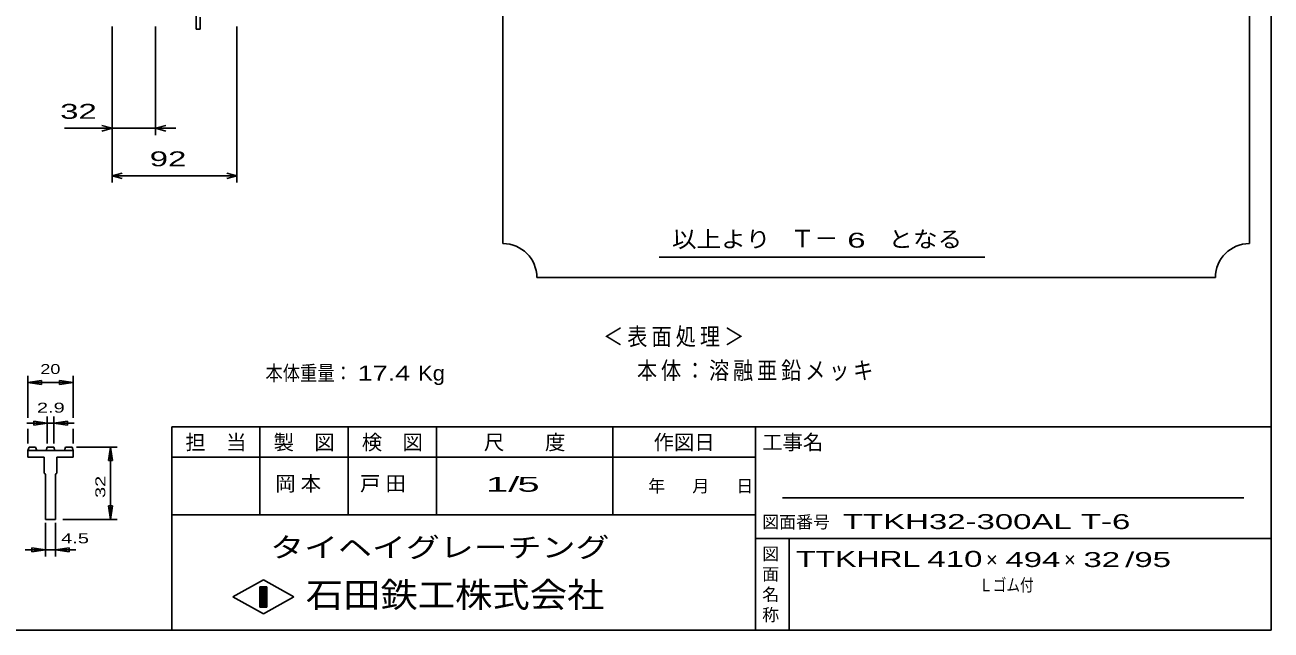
# Model space of a CAD drawing. Units: millimetres, scale not verified, with parts at other scales. Extents: x -910 to 866, y -641 to 527.
# Drawn here: x -53 to 866, y -573 to -127 of the extents above; entities that cross this region are included whole.
import ezdxf
from ezdxf.enums import TextEntityAlignment as Align

# ---------------------------------------------------------------- set-up
doc = ezdxf.new("R2010")
doc.units = ezdxf.units.MM
doc.header["$LTSCALE"] = 5
for name, color, linetype, lineweight in [('0_2', 150, 'Continuous', 25), ('16', 3, 'Continuous', 25), ('22', 2, 'Continuous', 25), ('32', 4, 'Continuous', 25)]:
    doc.layers.add(name, color=color, linetype=linetype, lineweight=lineweight)
doc.styles.add('ベクトル', font='')
doc.styles.get('ベクトル').set_extended_font_data('ベクトル')

msp = doc.modelspace()

# ---------------------------------------------------------------- linework, layer by layer
at = {"layer": '0_2'}
for p, q in [((865.5, 526.75), (865.5, -573.25)), ((865.5, -423.25), (55.5, -423.25)), ((55.5, -423.25), (55.5, -573.25)), ((120.5, -423.25), (120.5, -488.25)), ((185.5, -488.25), (185.5, -423.25)), ((250.5, -423.25), (250.5, -488.25)), ((380.5, -488.25), (380.5, -423.25)), ((485.5, -423.25), (485.5, -573.25)), ((485.5, -445.75), (55.5, -445.75)), ((845.5, -475.75), (505.5, -475.75)), ((55.5, -488.25), (485.5, -488.25)), ((485.5, -505.75), (865.5, -505.75)), ((510.5, -573.25), (510.5, -505.75)), ((100.5, -548.75), (123, -536.25)), ((120.5, -541.25), (125.5, -541.25)), ((120.5, -556.25), (120.5, -541.25)), ((120.5, -541.25), (121.5, -541.25)), ((121.5, -541.25), (121.5, -556.25)), ((122.5, -556.25), (122.5, -541.25)), ((122.5, -541.25), (123.5, -541.25)), ((123, -536.25), (145.5, -548.75)), ((123.5, -541.25), (123.5, -556.25)), ((124.5, -556.25), (124.5, -541.25)), ((124.5, -541.25), (125.5, -541.25)), ((125.5, -541.25), (125.5, -556.25)), ((125.5, -541.25), (125.5, -556.25)), ((123, -561.25), (100.5, -548.75)), ((145.5, -548.75), (123, -561.25)), ((125.5, -556.25), (120.5, -556.25)), ((121.5, -556.25), (122.5, -556.25)), ((123.5, -556.25), (124.5, -556.25)), ((865.5, -573.25), (-864.5, -573.25))]:
    msp.add_line(p, q, dxfattribs=at)
at = {"layer": '16'}
for p, q in [((73.5, -130.25), (73.5, -118.25)), ((76.5, -121.25), (76.5, -130.25)), ((76.5, -130.25), (73.5, -130.25))]:
    msp.add_line(p, q, dxfattribs=at)
at = {"layer": '22', "color": 4}
for p, q in [((299.5, 486.75), (299.5, -288.25)), ((299.5, 486.75), (299.5, -288.25)), ((849.5, -288.25), (849.5, 486.75)), ((849.5, -288.25), (849.5, 486.75)), ((11.5, -128.25), (11.5, -208.25)), ((11.5, -243.25), (11.5, -128.25)), ((43.5, -208.25), (43.5, -128.25)), ((103.5, -243.25), (103.5, -128.25)), ((11.5, -203.25), (4, -201.25)), ((43.5, -203.25), (51, -201.25)), ((11.5, -203.25), (-23.5, -203.25)), ((4, -205.25), (11.5, -203.25)), ((11.5, -203.25), (43.5, -203.25)), ((51, -205.25), (43.5, -203.25)), ((43.5, -203.25), (58.5, -203.25)), ((11.5, -238.25), (19, -236.25)), ((19, -240.25), (11.5, -238.25)), ((11.5, -238.25), (103.5, -238.25)), ((103.5, -238.25), (96, -236.25)), ((96, -240.25), (103.5, -238.25)), ((414.5, -298.25), (654.5, -298.25)), ((414.5, -298.25), (654.5, -298.25)), ((324.5, -313.25), (824.5, -313.25)), ((324.5, -313.25), (824.5, -313.25))]:
    msp.add_line(p, q, dxfattribs=at)
for centre, start, end in [((299.5, -313.25), 0, 90), ((299.5, -313.25), 0, 90), ((849.5, -313.25), 90, 180), ((849.5, -313.25), 90, 180)]:
    msp.add_arc(centre, 25, start, end, dxfattribs=at)
at = {"layer": '32'}
for p, q in [((-50.5, -416.75), (-50.5, -385.75)), ((-50.5, -390.75), (-40.5, -389.25)), ((-40.5, -392.25), (-50.5, -390.75)), ((-50.5, -390.75), (-17.167, -390.75)), ((-40.5, -392.25), (-40.5, -389.25)), ((-17.167, -390.75), (-27.167, -389.25)), ((-27.167, -392.25), (-27.167, -389.25)), ((-27.167, -392.25), (-17.167, -390.75)), ((-17.167, -416.75), (-17.167, -385.75)), ((-36.25, -420.75), (-51.25, -420.75)), ((-36.25, -420.75), (-46.25, -419.25)), ((-46.25, -419.25), (-46.25, -422.25)), ((-46.25, -422.25), (-36.25, -420.75)), ((-36.25, -435.75), (-36.25, -415.75)), ((-36.25, -420.75), (-31.417, -420.75)), ((-31.417, -415.75), (-31.417, -435.75)), ((-31.417, -420.75), (-21.417, -419.25)), ((-21.417, -422.25), (-31.417, -420.75)), ((-31.417, -420.75), (-16.417, -420.75)), ((-21.417, -419.25), (-21.417, -422.25)), ((-50.5, -435.75), (-50.5, -424.75)), ((-17.167, -435.75), (-17.167, -424.75)), ((-50.5, -440.75), (-49.667, -438.25)), ((-49.667, -438.25), (-44.833, -438.25)), ((-44.833, -438.25), (-44, -440.75)), ((-37.083, -440.75), (-36.25, -438.25)), ((-36.25, -438.25), (-31.417, -438.25)), ((-31.417, -438.25), (-30.583, -440.75)), ((-23.667, -440.75), (-22.833, -438.25)), ((-22.833, -438.25), (-18, -438.25)), ((-18, -438.25), (-17.167, -440.75)), ((-14.667, -438.25), (15.333, -438.25)), ((8.833, -448.25), (10.333, -438.25)), ((11.833, -448.25), (10.333, -438.25)), ((10.333, -491.584), (10.333, -438.25)), ((-50.5, -440.75), (-50.5, -445.75)), ((-17.167, -440.75), (-50.5, -440.75)), ((-50.5, -445.75), (-38.417, -445.75)), ((-38.417, -445.75), (-38.417, -457.417)), ((-29.25, -457.417), (-29.25, -445.75)), ((-29.25, -445.75), (-17.167, -445.75)), ((-17.167, -445.75), (-17.167, -440.75)), ((8.833, -448.25), (11.833, -448.25)), ((-38.417, -457.417), (-37.583, -458.25)), ((-37.583, -458.25), (-37.583, -491.583)), ((-30.083, -458.25), (-29.25, -457.417)), ((-30.083, -491.583), (-30.083, -458.25)), ((10.333, -491.584), (8.833, -481.583)), ((8.833, -481.583), (11.833, -481.583)), ((11.833, -481.583), (10.333, -491.584)), ((-37.583, -491.583), (-30.083, -491.583)), ((-37.583, -519.083), (-37.583, -494.084)), ((-30.083, -519.083), (-30.083, -494.084)), ((-24.667, -491.584), (15.333, -491.584)), ((-52.583, -514.083), (-37.583, -514.083)), ((-37.583, -514.083), (-47.583, -512.583)), ((-47.583, -515.583), (-47.583, -512.583)), ((-47.583, -515.583), (-37.583, -514.083)), ((-37.583, -514.083), (-30.083, -514.083)), ((-30.083, -514.083), (-20.083, -512.583)), ((-20.083, -515.583), (-30.083, -514.083)), ((-30.083, -514.083), (-15.083, -514.083)), ((-20.083, -515.583), (-20.083, -512.583))]:
    msp.add_line(p, q, dxfattribs=at)

# ---------------------------------------------------------------- texts
at = {"layer": '0_2', "style": 'ベクトル'}
for s, height, p in [('担\u3000当', 11, (65.5, -434.75)), ('製\u3000図', 11, (130.5, -434.75)), ('検\u3000図', 11, (195.5, -434.75)), ('尺\u3000\u3000度', 11, (285.5, -434.75)), ('作図日', 11, (410.5, -434.75)), ('工事名', 11, (490.5, -434.75)), ('年', 9.164, (406.5, -467)), ('月', 9.164, (439, -467)), ('日', 9.164, (471.5, -467)), ('図面番号', 9.164, (490.5, -493.5)), ('図', 9.164, (490.5, -517)), ('面', 9.164, (490.5, -532)), ('名', 9.164, (490.5, -547)), ('称', 9.164, (490.5, -562))]:
    msp.add_text(s, height=height, dxfattribs=at).set_placement(p, align=Align.MIDDLE_LEFT)
at = {"layer": '0_2', "color": 222, "style": 'ベクトル'}
for s, height, width, p in [('タイヘイグレーチング', 14.66, 1.25, (128, -512.25)), ('石田鉄工株式会社', 18.33, 1.1, (154.25, -547.25))]:
    msp.add_text(s, height=height, dxfattribs=dict(at, width=width)).set_placement(p, align=Align.MIDDLE_LEFT)
at = {"layer": '22', "style": 'ベクトル'}
for s, height, width, p in [(' 32 ', 11, 1.65, (-33.5, -190.75)), (' 92 ', 11, 1.65, (32.5, -225.75)), ('以上より\u3000', 12.1, 1.1, (424, -285)), ('以上より\u3000', 12.1, 1.1, (424, -285)), (' 6 ', 11, 1.65, (546.5, -285.75)), (' 6 ', 11, 1.65, (546.5, -285.75)), ('となる', 12.1, 1.1, (583.5, -285)), ('となる', 12.1, 1.1, (583.5, -285)), ('本体重量：', 11, 0.85, (124.5, -383.75)), (' 17.4', 11, 1.35, (187, -383.75)), ('Kg', 11, 1.1, (237, -383.75)), ('1/', 11, 2, (287, -465.75)), (' 5 ', 11, 2, (302, -465.75)), ('TTKH32-300AL T-6              ', 11, 1.65, (550, -493.25)), ('TTKHRL', 11.73, 1.5, (515.5, -520.75)), (' 410 ', 11.73, 1.55, (605.5, -520.75)), (' 494 ', 11, 1.65, (663, -521.25)), (' 32 ', 11, 1.65, (720.5, -521.25)), ('/', 11, 1.65, (758, -521.25)), (' 95 ', 11, 1.65, (758, -521.25)), ('Ｌゴム付', 9.164, 0.8, (650.5, -540))]:
    msp.add_text(s, height=height, dxfattribs=dict(at, width=width)).set_placement(p, align=Align.MIDDLE_LEFT)
for s, height, p in [('Ｔ－', 12.83, (511.5, -284.5)), ('Ｔ－', 12.83, (511.5, -284.5)), ('×', 11, (655.5, -521.25)), ('×', 11, (713, -521.25))]:
    msp.add_text(s, height=height, dxfattribs=at).set_placement(p, align=Align.MIDDLE_LEFT)
at = {"layer": '22', "attachment_point": 4, "style": 'ベクトル'}
for s, insert, char_height in [('\\T1.2;\\W0.85;＜表面処理＞', (373.25, -357.5), 12.83), ('\\T1.19;\\W0.85;本体：溶融亜鉛メッキ', (398.25, -382.5), 12.83), ('\\T1.25;岡本\u3000', (131.75, -465.75), 11), ('\\T1.25;戸田\u3000', (194.25, -465.75), 11)]:
    msp.add_mtext(s, dxfattribs=dict(at, insert=insert, char_height=char_height))
at = {"layer": '32', "color": 2, "style": 'ベクトル'}
for s, width, p in [('20', 1.35, (-41.333, -380.75)), ('2.9', 1.5, (-43.833, -409.25)), (' 4.5 ', 1.5, (-30.083, -505.584))]:
    msp.add_text(s, height=7.331, dxfattribs=dict(at, width=width)).set_placement(p, align=Align.MIDDLE_LEFT)
at = {"layer": '32', "color": 2, "style": 'ベクトル', "width": 1.5}
msp.add_text(' 32 ', height=7.331, rotation=90, dxfattribs=at).set_placement((2.833, -479.917), align=Align.MIDDLE_LEFT)

doc.saveas('drawing.dxf')
